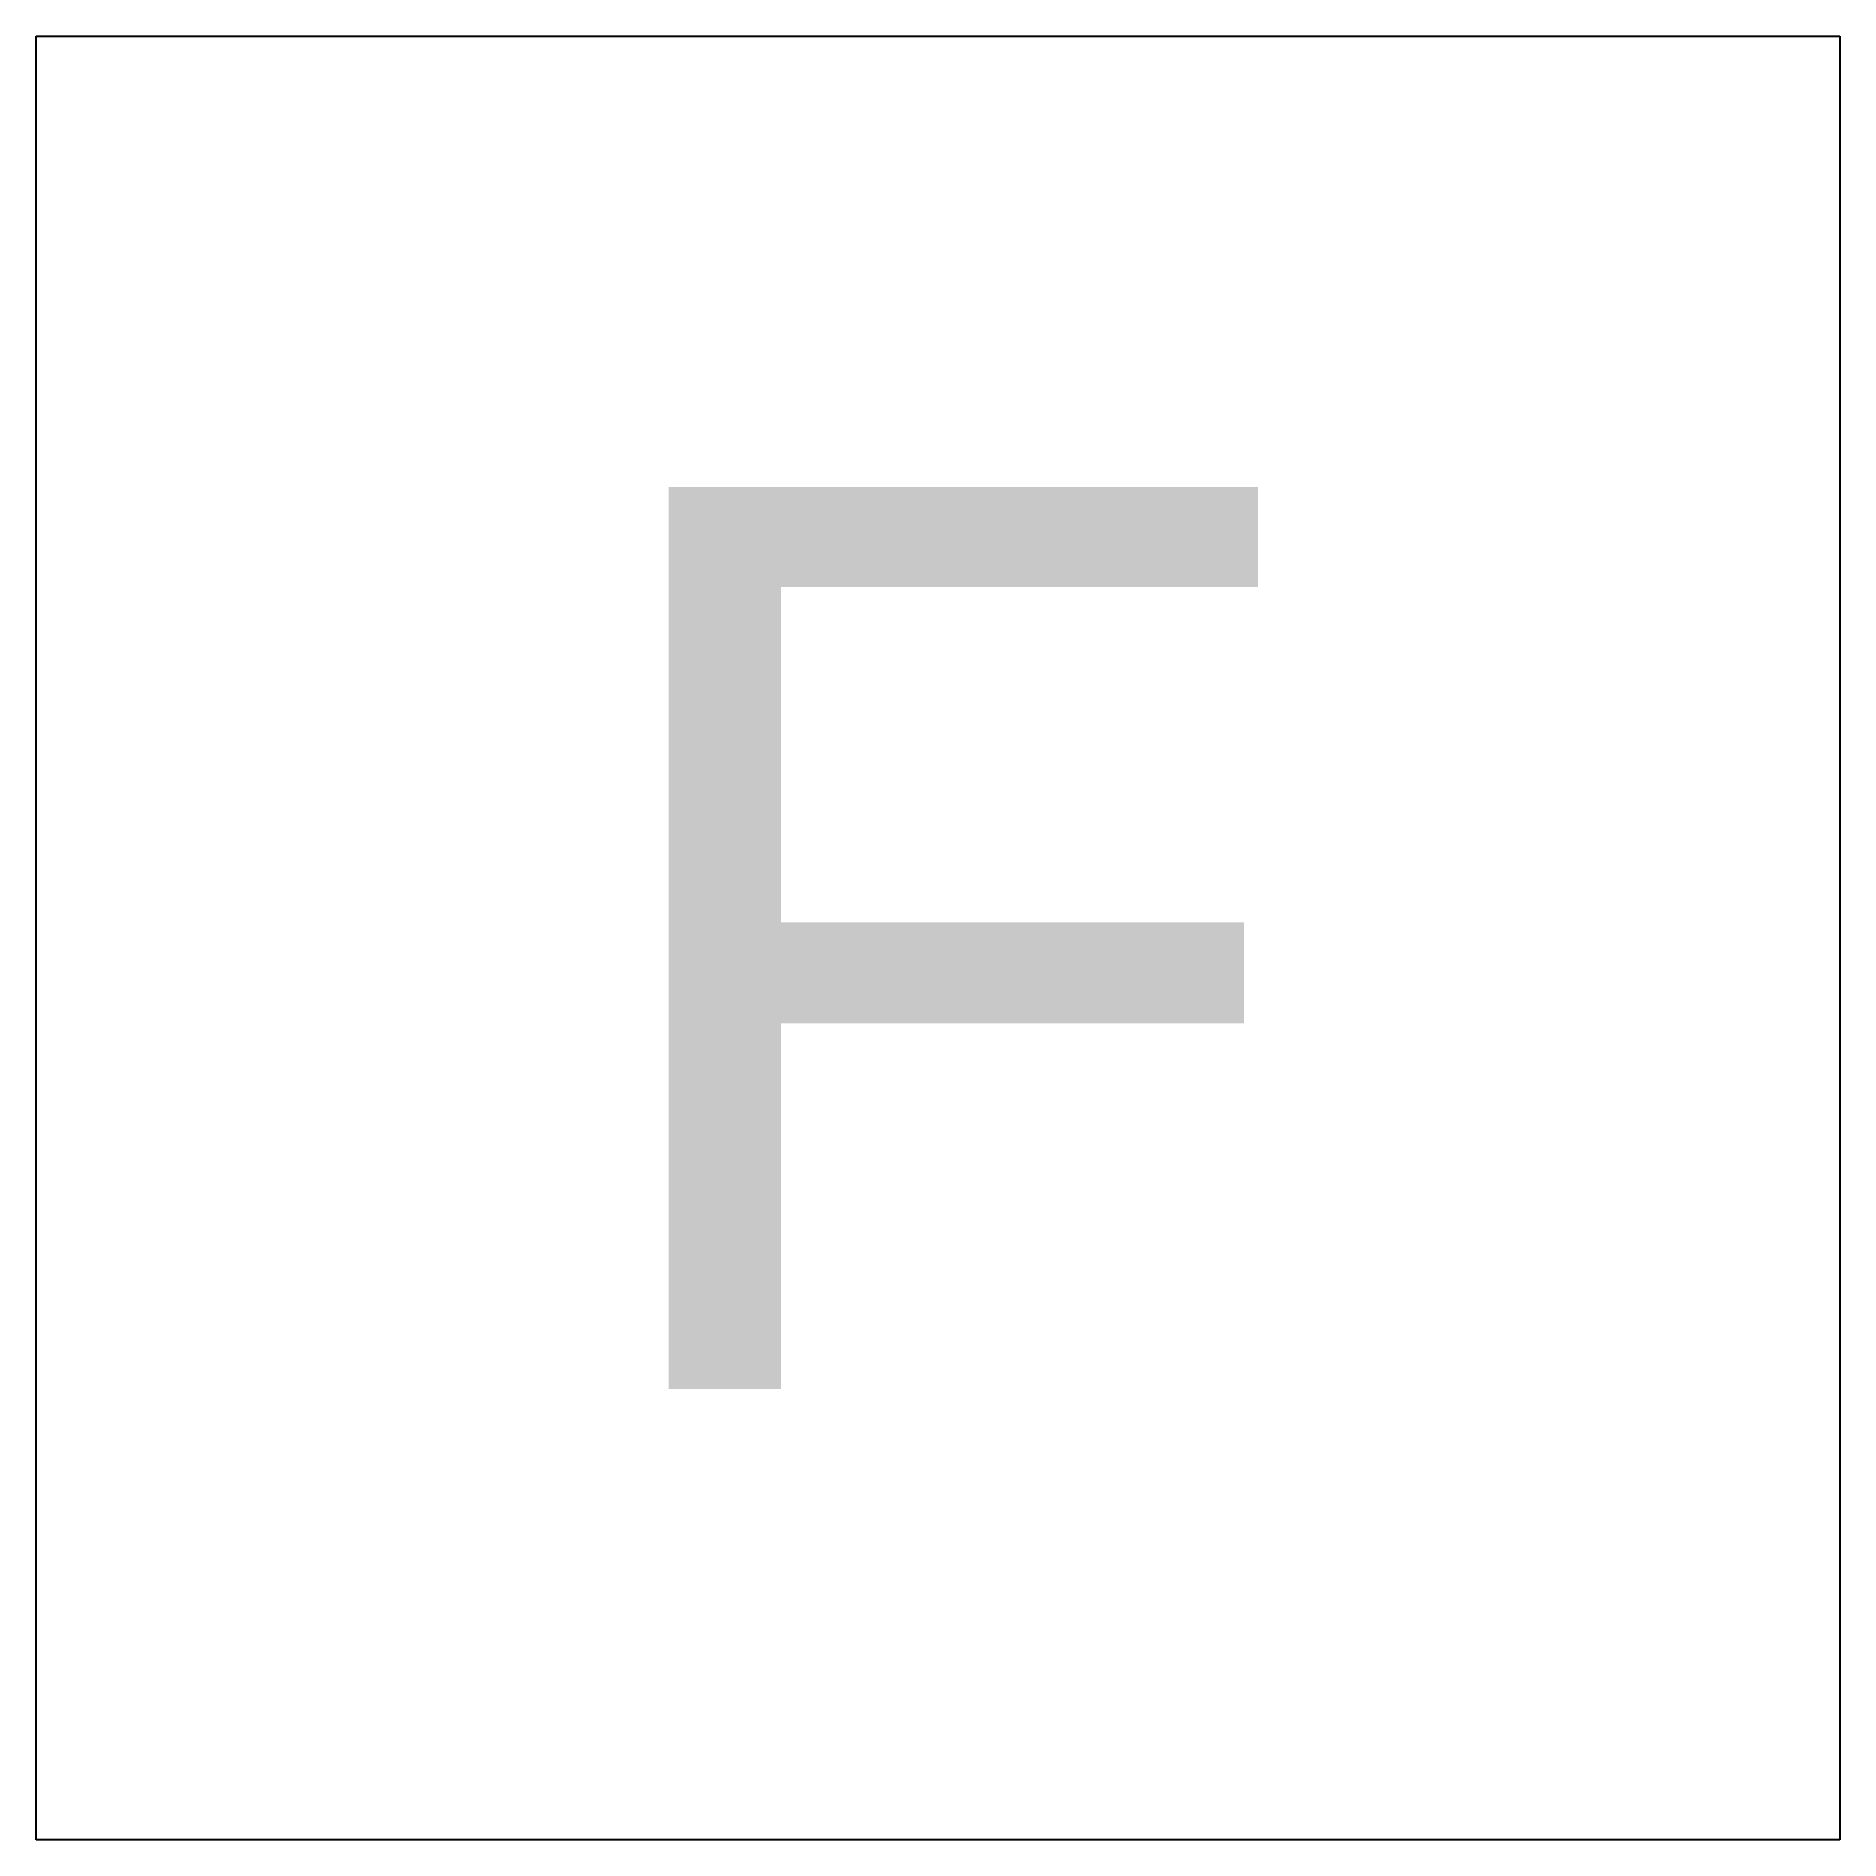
# Model space of a CAD drawing. Extents: x 0 to 0.25, y -0.125 to 0.125.
import ezdxf
from ezdxf.enums import TextEntityAlignment as Align

# ---------------------------------------------------------------- set-up
doc = ezdxf.new("R2010")
doc.units = 0
doc.layers.get('0').update_dxf_attribs({"linetype": 'CONTINUOUS'})
doc.layers.add('5', color=5, linetype='CONTINUOUS')

msp = doc.modelspace()

# ---------------------------------------------------------------- linework, layer by layer
at = {"color": 0}
for p, q in [((0, -0.125), (0, 0.125)), ((0, 0.125), (0.25, 0.125)), ((0.25, 0.125), (0.25, -0.125)), ((0.25, -0.125), (0, -0.125))]:
    msp.add_line(p, q, dxfattribs=at)

# ---------------------------------------------------------------- texts
at = {"layer": '5', "color": 0}
msp.add_text('F', height=0.125, dxfattribs=at).set_placement((0.125, -0.0625), align=Align.CENTER)

doc.saveas('drawing.dxf')
